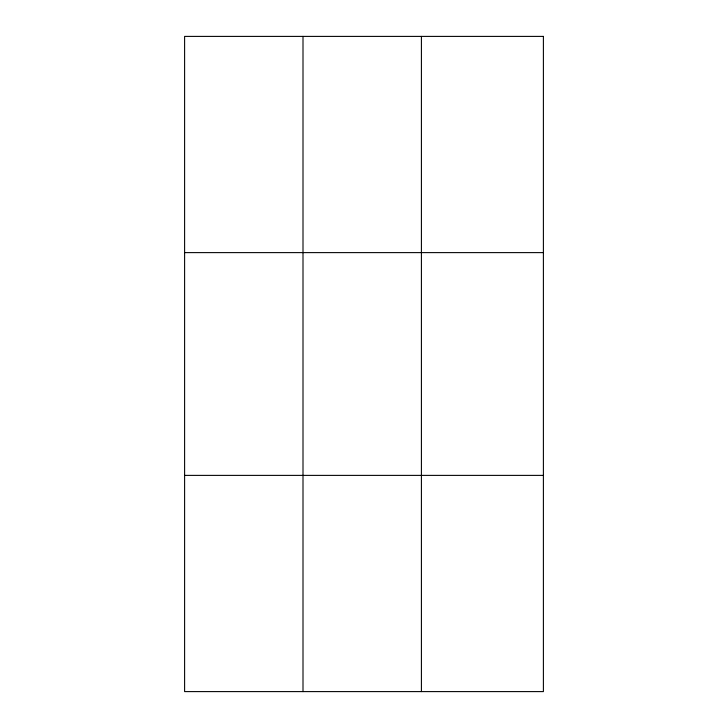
<?xml version="1.0" encoding="UTF-8"?>
<svg xmlns="http://www.w3.org/2000/svg" width="728" height="728" viewBox="0 0 728 728"><rect width="100%" height="100%" fill="white"/><g stroke="black" fill="none" stroke-linecap="round" stroke-linejoin="round"><path stroke-width="1.09" d="M303.003 36.4L303.003 691.6M421.412 36.4L421.412 691.6M184.603 252.616L543.397 252.616M184.603 475.384L543.397 475.384M543.397 36.4L543.397 691.6L184.603 691.6L184.603 36.4L543.397 36.4"/></g></svg>
